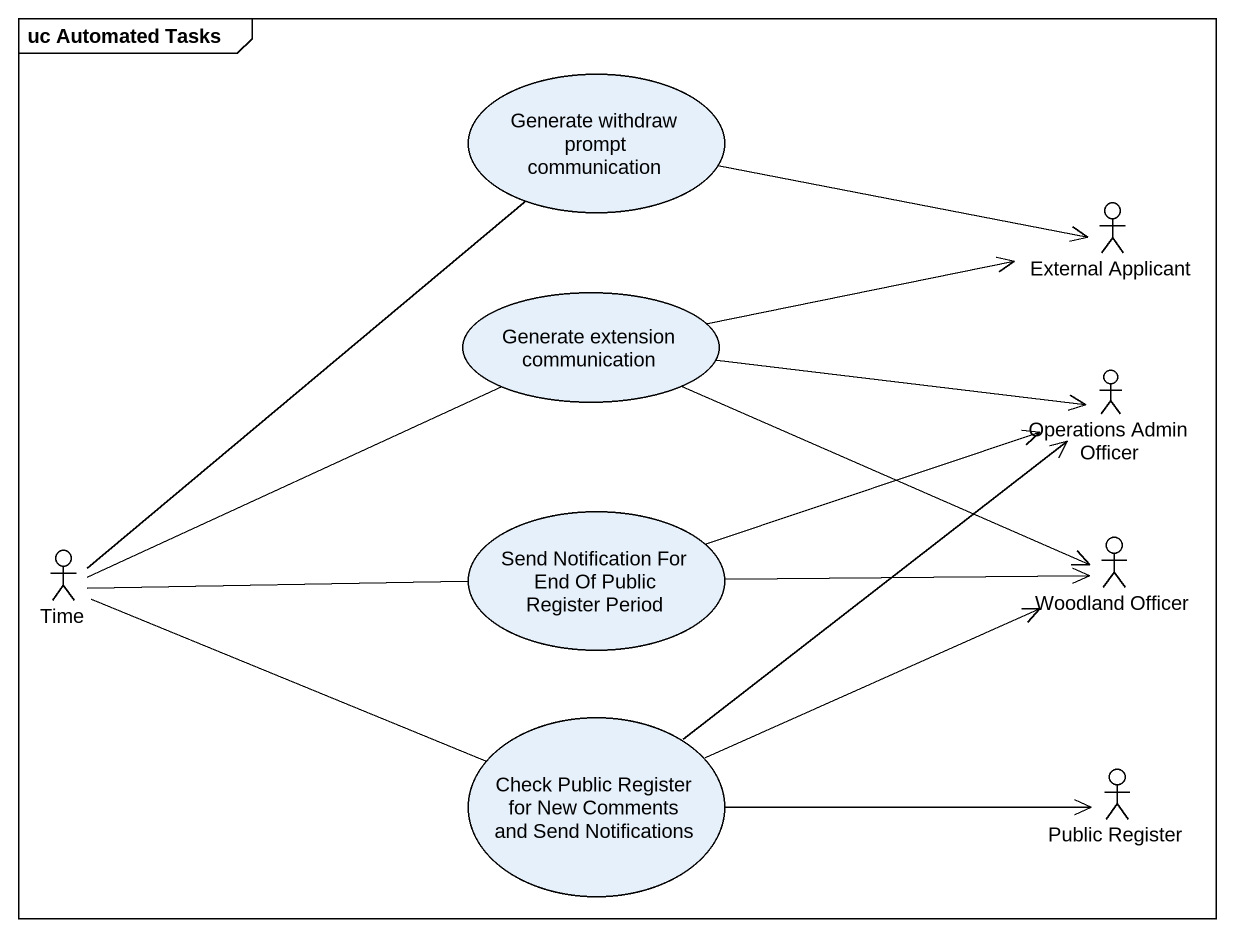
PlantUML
@startuml
mainframe uc Automated Tasks
usecase "Generate withdraw prompt communication" as Generate_withdraw_prompt
actor "External Applicant" as External_Applicant
usecase "Generate extension communication" as Generate_extension
actor "Operations Admin Officer" as Operations_Admin_Officer
usecase "Send Notification For End Of Public Register Period" as Send_Notification_For_End
actor Time
actor "Woodland Officer" as Woodland_Officer
usecase "Check Public Register for New Comments and Send Notifications" as Check_Public_Register_for
actor "Public Register" as Public_Register
Generate_withdraw_prompt -right-> External_Applicant
Generate_extension -right-> External_Applicant
Generate_extension -right-> Operations_Admin_Officer
Generate_extension -right-> Woodland_Officer
Send_Notification_For_End -right-> Operations_Admin_Officer
Send_Notification_For_End -right-> Woodland_Officer
Time -up- Generate_withdraw_prompt
Time -right- Generate_extension
Time -right- Send_Notification_For_End
Time -right- Check_Public_Register_for
Check_Public_Register_for -up-> Operations_Admin_Officer
Check_Public_Register_for -right-> Woodland_Officer
Check_Public_Register_for -right-> Public_Register
@enduml
